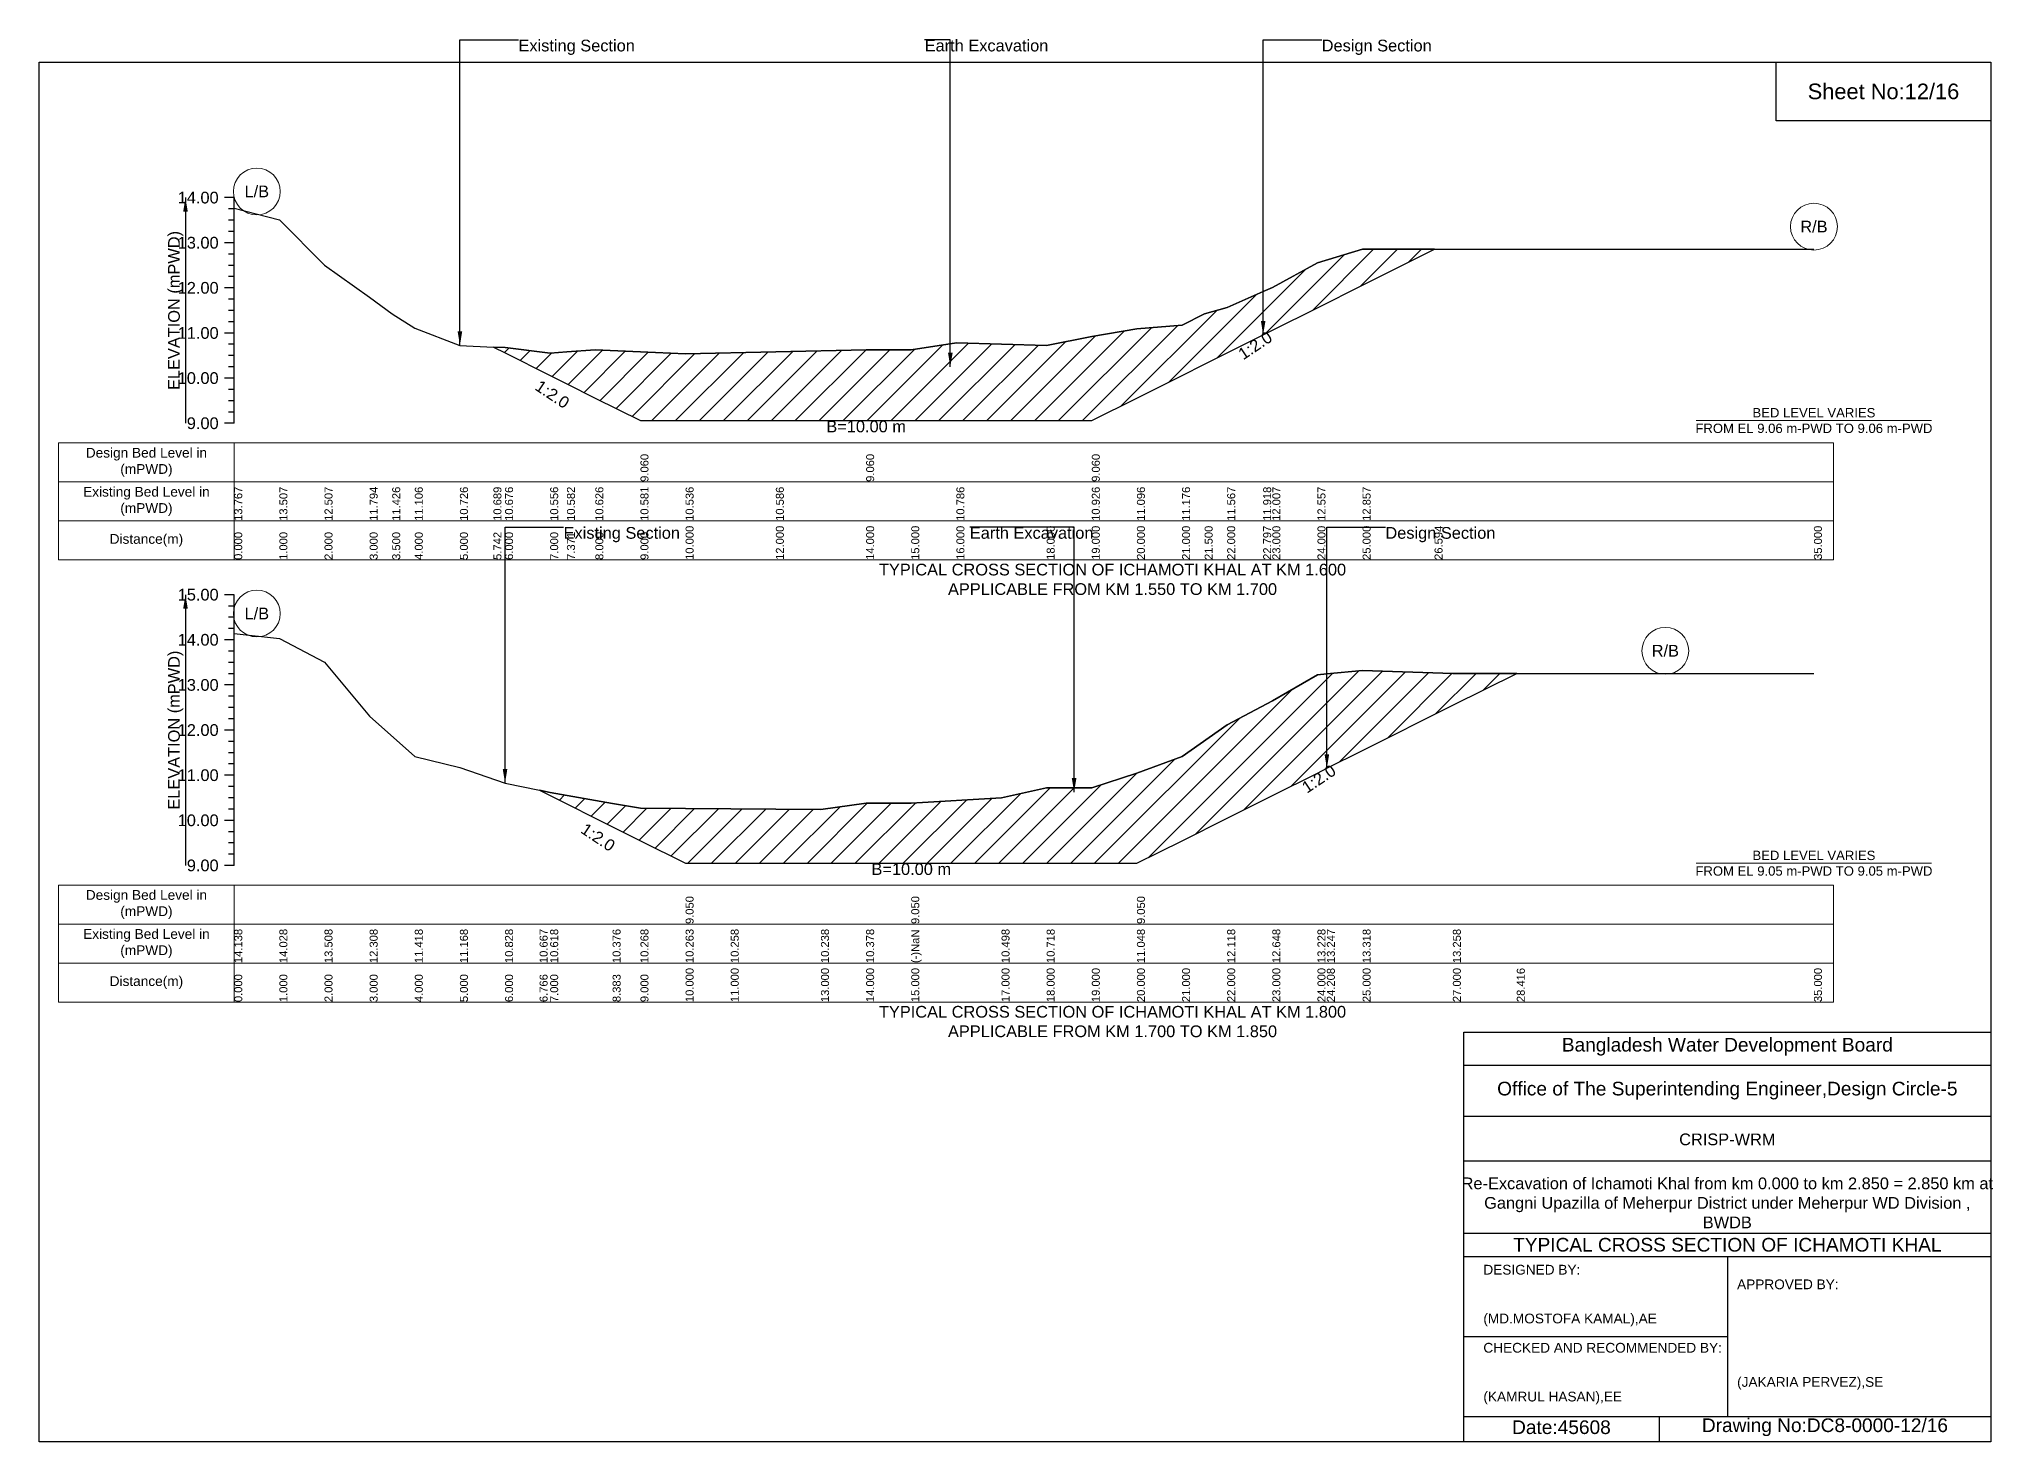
# Model space of a CAD drawing. Header units: inches. Extents: x 91000 to 258009, y -5656 to 391.
# Drawn here: x 210000 to 218009, y -5656 to 95 of the extents above; entities that cross this region are included whole.
import ezdxf

# ---------------------------------------------------------------- set-up
doc = ezdxf.new("R2010")
doc.units = ezdxf.units.IN
doc.header["$LTSCALE"] = 7
doc.header["$MEASUREMENT"] = 0
for name, color, linetype, lineweight in [('Cross section Data Border', 7, 'Continuous', 9), ('Cross Section Labels', 7, 'Continuous', 9), ('Existing_Bed_Level for Xsection', 7, 'Continuous', 25)]:
    doc.layers.add(name, color=color, linetype=linetype, lineweight=lineweight)
doc.styles.get("Standard").update_dxf_attribs({"font": 'arial.ttf'})
doc.dimstyles.get("Standard").update_dxf_attribs({"dimtxt": 0.18, "dimasz": 0.18, "dimexe": 0.18, "dimexo": 0.0625, "dimgap": 0.09, "dimtad": 0, "dimtih": 1, "dimtoh": 1, "dimdec": 4, "dimzin": 0, "dimdsep": 46, "dimtxsty": 'Standard', "dimcen": 0.09, "dimadec": 0, "dimazin": 0, "dimtfac": 1, "dimtdec": 4, "dimtofl": 0, "dimtmove": 0, "dimatfit": 3, "dimfxl": 1, "dimtolj": 1, "dimtzin": 0, "dimarcsym": 0})

msp = doc.modelspace()

# ---------------------------------------------------------------- hatches: boundary and pattern name
at = {"layer": 'Existing_Bed_Level for Xsection'}
h = msp.add_hatch(dxfattribs=at)
h.set_pattern_fill('ANSI31', color=256, scale=555, style=0)
h.paths.add_polyline_path([(211862.3, -1167.7), (211910, -1191.6), (212095, -1284.1), (212163.7, -1318.4), (212280, -1376.6), (212465, -1469.1), (212650, -1469.1), (213020, -1469.1), (213390, -1469.1), (213575, -1469.1), (213760, -1469.1), (214130, -1469.1), (214315, -1469.1), (214500, -1376.6), (214685, -1284.1), (214777.5, -1237.8), (214870, -1191.6), (215017.4, -1117.8), (215055, -1099.1), (215240, -1006.6), (215425, -914.1), (215719.9, -766.6), (215425, -766.6), (215240, -822.1), (215055, -923.9), (215017.4, -940.4), (214870, -1005.3), (214777.5, -1031.3), (214685, -1077.6), (214500, -1092.4), (214315, -1123.8), (214130, -1160.8), (213760, -1149.8), (213575, -1179.3), (213390, -1179.3), (213020, -1186.8), (212650, -1196), (212465, -1187.7), (212280, -1179.3), (212163.7, -1187.5), (212095, -1192.3), (211910, -1170.1)])
h = msp.add_hatch(dxfattribs=at)
h.set_pattern_fill('ANSI31', color=256, scale=555, style=0)
h.paths.add_polyline_path([(212051.6, -2984.6), (212095, -3006.3), (212350.8, -3134.2), (212465, -3191.3), (212650, -3283.8), (212835, -3283.8), (213205, -3283.8), (213390, -3283.8), (213575, -3283.8), (213945, -3283.8), (214130, -3283.8), (214315, -3283.8), (214500, -3283.8), (214685, -3191.3), (214870, -3098.8), (215055, -3006.3), (215240, -2913.8), (215278.5, -2894.5), (215425, -2821.3), (215795, -2636.3), (216057, -2505.3), (215795, -2505.3), (215425, -2494.2), (215278.5, -2507.4), (215240, -2510.8), (215055, -2618.2), (214870, -2716.2), (214685, -2845.7), (214500, -2914.2), (214315, -2975.2), (214130, -2975.2), (213945, -3015.9), (213575, -3038.1), (213390, -3038.1), (213205, -3064), (212835, -3060.3), (212650, -3059.4), (212465, -3058.4), (212350.8, -3038.5), (212095, -2993.7)])

# ---------------------------------------------------------------- linework, layer by layer
for points in [[(210000, 0), (218000, 0), (218000, -5656), (210000, -5656)], [(217120, 0), (218000, 0), (218000, -240), (217120, -240)]]:
    msp.add_lwpolyline(points, close=True)
for points in [[(215840, -5656), (215840, -3976), (218000, -3976)], [(215840, -4112), (218000, -4112)], [(215840, -4320), (218000, -4320)], [(215840, -4504), (218000, -4504)], [(215840, -4800), (218000, -4800)], [(215840, -4896), (218000, -4896)], [(216920, -4896), (216920, -5552)], [(215840, -5224), (216920, -5224)], [(215840, -5552), (218000, -5552)], [(216640, -5552), (216640, -5656)]]:
    msp.add_lwpolyline(points)
at = {"layer": 'Cross section Data Border'}
for points in [[(210080, -1560.2), (217355, -1560.2), (217355, -2040.2), (210080, -2040.2)], [(210080, -3373), (217355, -3373), (217355, -3853), (210080, -3853)]]:
    msp.add_lwpolyline(points, close=True, dxfattribs=at)
for points in [[(210800, -1560.2), (210800, -2040.2)], [(210080, -1720.2), (217355, -1720.2)], [(210080, -1880.2), (217355, -1880.2)], [(210800, -3373), (210800, -3853)], [(210080, -3533), (217355, -3533)], [(210080, -3693), (217355, -3693)]]:
    msp.add_lwpolyline(points, dxfattribs=at)
at = {"layer": 'Cross Section Labels'}
for points in [[(216792.8, -1469.1), (217757.2, -1469.1)], [(216792.8, -3283.8), (217757.2, -3283.8)]]:
    msp.add_lwpolyline(points, dxfattribs=at)
for centre in [(210892.5, -529.8), (217275, -674.1), (210892.5, -2260.2), (216666, -2412.8)]:
    msp.add_circle(centre, 96, dxfattribs=at)
at = {"layer": 'Existing_Bed_Level for Xsection'}
for points in [[(210800, -555.2), (210760, -555.2)], [(210800, -1480.2), (210800, -1295.2), (210800, -1110.2), (210800, -925.2), (210800, -740.2), (210800, -555.2)], [(210800, -601.4), (210776, -601.4)], [(210800, -598.3), (210985, -646.4), (211170, -831.4), (211355, -963.3), (211447.5, -1031.3), (211540, -1090.5), (211725, -1160.8), (211862.3, -1167.7), (211910, -1170.1), (212095, -1192.3), (212163.7, -1187.5), (212280, -1179.3), (212465, -1187.7), (212465, -1187.7), (212650, -1196), (213020, -1186.8), (213390, -1179.3), (213390, -1179.3), (213575, -1179.3), (213760, -1149.8), (214130, -1160.8), (214315, -1123.8), (214315, -1123.8), (214500, -1092.4), (214685, -1077.6), (214777.5, -1031.3), (214870, -1005.3), (215017.4, -940.4), (215055, -923.9), (215240, -822.1), (215425, -766.6), (215719.9, -766.6), (217275, -766.6), (217275, -766.6)], [(210800, -647.7), (210776, -647.7)], [(210800, -693.9), (210776, -693.9)], [(210800, -740.2), (210760, -740.2)], [(210800, -786.4), (210776, -786.4)], [(210800, -832.7), (210776, -832.7)], [(210800, -878.9), (210776, -878.9)], [(210800, -925.2), (210760, -925.2)], [(210800, -971.4), (210776, -971.4)], [(210800, -1017.7), (210776, -1017.7)], [(210800, -1110.2), (210760, -1110.2)], [(210800, -1063.9), (210776, -1063.9)], [(210800, -1156.4), (210776, -1156.4)], [(210800, -1202.7), (210776, -1202.7)], [(210800, -1248.9), (210776, -1248.9)], [(210800, -1295.2), (210760, -1295.2)], [(210800, -1341.4), (210776, -1341.4)], [(210800, -1387.7), (210776, -1387.7)], [(210800, -1433.9), (210776, -1433.9)], [(210800, -1480.2), (210760, -1480.2)], [(210800, -2183), (210760, -2183)], [(210800, -2229.3), (210776, -2229.3)], [(210800, -3293), (210800, -3108), (210800, -2923), (210800, -2738), (210800, -2553), (210800, -2368), (210800, -2183)], [(210800, -2275.5), (210776, -2275.5)], [(210800, -2321.8), (210776, -2321.8)], [(210800, -2368), (210760, -2368)], [(210800, -2342.5), (210985, -2362.8), (211170, -2459.1), (211355, -2681.1), (211540, -2845.7), (211725, -2891.9), (211910, -2954.8), (212051.6, -2984.6), (212095, -2993.7), (212350.8, -3038.5), (212465, -3058.4), (212650, -3059.4), (212650, -3059.4), (212835, -3060.3), (213205, -3064), (213390, -3038.1), (213575, -3038.1), (213575, -3038.1), (213945, -3015.9), (214130, -2975.2), (214315, -2975.2), (214500, -2914.2), (214500, -2914.2), (214685, -2845.7), (214870, -2716.2), (215055, -2618.2), (215240, -2510.8), (215278.5, -2507.4), (215425, -2494.2), (215795, -2505.3), (216057, -2505.3), (217275, -2505.3)], [(210800, -2414.3), (210776, -2414.3)], [(210800, -2460.5), (210776, -2460.5)], [(210800, -2553), (210760, -2553)], [(210800, -2506.8), (210776, -2506.8)], [(210800, -2599.3), (210776, -2599.3)], [(210800, -2645.5), (210776, -2645.5)], [(210800, -2691.8), (210776, -2691.8)], [(210800, -2738), (210760, -2738)], [(210800, -2784.3), (210776, -2784.3)], [(210800, -2830.5), (210776, -2830.5)], [(210800, -2876.8), (210776, -2876.8)], [(210800, -2923), (210760, -2923)], [(210800, -2969.3), (210776, -2969.3)], [(210800, -3015.5), (210776, -3015.5)], [(210800, -3108), (210760, -3108)], [(210800, -3061.8), (210776, -3061.8)], [(210800, -3154.3), (210776, -3154.3)], [(210800, -3200.5), (210776, -3200.5)], [(210800, -3246.8), (210776, -3246.8)], [(210800, -3293), (210760, -3293)]]:
    msp.add_lwpolyline(points, dxfattribs=at)
for points in [[(211862.3, -1167.7), (211862.3, -1167.7), (211910, -1191.6), (212095, -1284.1), (212163.7, -1318.4), (212280, -1376.6), (212465, -1469.1), (212465, -1469.1), (212650, -1469.1), (213020, -1469.1), (213390, -1469.1), (213390, -1469.1), (213575, -1469.1), (213760, -1469.1), (214130, -1469.1), (214315, -1469.1), (214315, -1469.1), (214500, -1376.6), (214685, -1284.1), (214777.5, -1237.8), (214870, -1191.6), (215017.4, -1117.8), (215055, -1099.1), (215240, -1006.6), (215425, -914.1), (215719.9, -766.6), (215719.9, -766.6), (215719.9, -766.6), (215425, -766.6), (215240, -822.1), (215055, -923.9), (215017.4, -940.4), (214870, -1005.3), (214777.5, -1031.3), (214685, -1077.6), (214500, -1092.4), (214315, -1123.8), (214315, -1123.8), (214130, -1160.8), (213760, -1149.8), (213575, -1179.3), (213390, -1179.3), (213390, -1179.3), (213020, -1186.8), (212650, -1196), (212465, -1187.7), (212465, -1187.7), (212280, -1179.3), (212163.7, -1187.5), (212095, -1192.3), (211910, -1170.1), (211862.3, -1167.7)], [(212051.6, -2984.6), (212051.6, -2984.6), (212095, -3006.3), (212350.8, -3134.2), (212465, -3191.3), (212650, -3283.8), (212650, -3283.8), (212835, -3283.8), (213205, -3283.8), (213390, -3283.8), (213575, -3283.8), (213575, -3283.8), (213945, -3283.8), (214130, -3283.8), (214315, -3283.8), (214500, -3283.8), (214500, -3283.8), (214685, -3191.3), (214870, -3098.8), (215055, -3006.3), (215240, -2913.8), (215278.5, -2894.5), (215425, -2821.3), (215795, -2636.3), (216057, -2505.3), (216057, -2505.3), (216057, -2505.3), (215795, -2505.3), (215425, -2494.2), (215278.5, -2507.4), (215240, -2510.8), (215055, -2618.2), (214870, -2716.2), (214685, -2845.7), (214500, -2914.2), (214500, -2914.2), (214315, -2975.2), (214130, -2975.2), (213945, -3015.9), (213575, -3038.1), (213575, -3038.1), (213390, -3038.1), (213205, -3064), (212835, -3060.3), (212650, -3059.4), (212650, -3059.4), (212465, -3058.4), (212350.8, -3038.5), (212095, -2993.7), (212051.6, -2984.6)]]:
    msp.add_lwpolyline(points, close=True, dxfattribs=at)

# ---------------------------------------------------------------- texts
at = {"attachment_point": 5}
for s, insert, char_height in [('Sheet No:12/16', (217560, -120), 64), ('Bangladesh Water Development Board', (216920, -4036), 56), ('Office of The Superintending Engineer,Design Circle-5', (216920, -4216), 56)]:
    msp.add_mtext(s, dxfattribs=dict(at, insert=insert, char_height=char_height))
for s, insert, char_height, width, attachment_point in [('CRISP-WRM', (216920, -4416), 48, 2240, 5), ('Re-Excavation of Ichamoti Khal from km 0.000 to km 2.850 = 2.850 km at^JGangni Upazilla of Meherpur District under Meherpur WD Division ,^JBWDB', (216920, -4676), 48, 2160, 5), ('TYPICAL CROSS SECTION OF ICHAMOTI KHAL', (216920, -4848), 56, 2240, 5), ('DESIGNED BY:^J^J^J(MD.MOSTOFA KAMAL),AE', (215920, -5056), 40, 1120, 4), ('APPROVED BY:^J^J^J^J^J^J(JAKARIA PERVEZ),SE', (216960, -5216), 40, 1120, 4), ('CHECKED AND RECOMMENDED BY:^J^J^J(KAMRUL HASAN),EE', (215920, -5376), 40, 1120, 4), ('Date:45608', (216240, -5596), 56, 1120, 5), ('Drawing No:DC8-0000-12/16', (217320, -5596), 56, 1760, 5)]:
    msp.add_mtext(s, dxfattribs=dict(insert=insert, char_height=char_height, width=width, attachment_point=attachment_point))
at = {"layer": 'Cross section Data Border', "char_height": 40, "width": 640, "attachment_point": 5}
for s, insert in [('Design Bed Level in (mPWD)', (210440, -1640.2)), ('Existing Bed Level in (mPWD)', (210440, -1800.2)), ('Distance(m)', (210440, -1960.2)), ('Design Bed Level in (mPWD)', (210440, -3453)), ('Existing Bed Level in (mPWD)', (210440, -3613)), ('Distance(m)', (210440, -3773))]:
    msp.add_mtext(s, dxfattribs=dict(at, insert=insert))
at = {"layer": 'Cross Section Labels'}
for s, insert, char_height, attachment_point in [('Existing Section', (211965, 92.3), 48, 1), ('Earth Excavation', (213630, 92.3), 48, 1), ('Design Section', (215257.4, 92.3), 48, 1), ('L/B', (210892.5, -529.8), 48, 5), ('R/B', (217275, -674.1), 48, 5), ('BED LEVEL VARIES ^JFROM EL 9.06 m-PWD TO 9.06 m-PWD', (217275, -1469.1), 38.4, 5), ('B=10.00 m', (213390, -1469.1), 48, 2), ('Existing Section', (212150, -1905.5), 48, 1), ('Earth Excavation', (213815, -1905.5), 48, 1), ('Design Section', (215518.5, -1905.5), 48, 1), ('TYPICAL CROSS SECTION OF ICHAMOTI KHAL AT KM 1.600^JAPPLICABLE FROM KM 1.550 TO KM 1.700', (214400, -2120.2), 48, 5), ('L/B', (210892.5, -2260.2), 48, 5), ('R/B', (216666, -2412.8), 48, 5), ('B=10.00 m', (213575, -3283.8), 48, 2), ('BED LEVEL VARIES ^JFROM EL 9.05 m-PWD TO 9.05 m-PWD', (217275, -3283.8), 38.4, 5), ('TYPICAL CROSS SECTION OF ICHAMOTI KHAL AT KM 1.800^JAPPLICABLE FROM KM 1.700 TO KM 1.850', (214400, -3933), 48, 5)]:
    msp.add_mtext(s, dxfattribs=dict(at, insert=insert, char_height=char_height, attachment_point=attachment_point))
at = {"layer": 'Cross Section Labels', "char_height": 48, "attachment_point": 2}
for insert, rotation in [((214971.2, -1141), 33.69007), ((212117.4, -1341.5), 326.30993), ((215232.2, -2917.7), 33.69007), ((212304.6, -3157.3), 326.30993)]:
    msp.add_mtext('1:2.0', dxfattribs=dict(at, insert=insert, rotation=rotation))
at = {"layer": 'Existing_Bed_Level for Xsection', "char_height": 48, "attachment_point": 6}
for s, insert in [('14.00', (210736, -555.2)), ('13.00', (210736, -740.2)), ('12.00', (210736, -925.2)), ('11.00', (210736, -1110.2)), ('10.00', (210736, -1295.2)), ('9.00', (210736, -1480.2)), ('15.00', (210736, -2183)), ('14.00', (210736, -2368)), ('13.00', (210736, -2553)), ('12.00', (210736, -2738)), ('11.00', (210736, -2923)), ('10.00', (210736, -3108)), ('9.00', (210736, -3293))]:
    msp.add_mtext(s, dxfattribs=dict(at, insert=insert))
at = {"layer": 'Existing_Bed_Level for Xsection', "rotation": 90}
for s, insert, char_height, attachment_point in [('ELEVATION (mPWD)', (210560, -1017.7), 48, 5), ('9.060', (212465, -1720.2), 32.8, 1), ('9.060', (213390, -1720.2), 32.8, 1), ('9.060', (214315, -1720.2), 32.8, 1), ('13.767', (210800, -1880.2), 32.8, 1), ('13.507', (210985, -1880.2), 32.8, 1), ('12.507', (211170, -1880.2), 32.8, 1), ('11.794', (211355, -1880.2), 32.8, 1), ('11.426', (211447.5, -1880.2), 32.8, 1), ('11.106', (211540, -1880.2), 32.8, 1), ('10.726', (211725, -1880.2), 32.8, 1), ('10.689', (211862.3, -1880.2), 32.8, 1), ('10.676', (211910, -1880.2), 32.8, 1), ('10.556', (212095, -1880.2), 32.8, 1), ('10.582', (212163.7, -1880.2), 32.8, 1), ('10.626', (212280, -1880.2), 32.8, 1), ('10.581', (212465, -1880.2), 32.8, 1), ('10.536', (212650, -1880.2), 32.8, 1), ('10.586', (213020, -1880.2), 32.8, 1), ('10.786', (213760, -1880.2), 32.8, 1), ('10.926', (214315, -1880.2), 32.8, 1), ('11.096', (214500, -1880.2), 32.8, 1), ('11.176', (214685, -1880.2), 32.8, 1), ('11.567', (214870, -1880.2), 32.8, 1), ('11.918', (215017.4, -1880.2), 32.8, 1), ('12.007', (215055, -1880.2), 32.8, 1), ('12.557', (215240, -1880.2), 32.8, 1), ('12.857', (215425, -1880.2), 32.8, 1), ('10.000', (212650, -2040.2), 32.8, 1), ('12.000', (213020, -2040.2), 32.8, 1), ('14.000', (213390, -2040.2), 32.8, 1), ('15.000', (213575, -2040.2), 32.8, 1), ('16.000', (213760, -2040.2), 32.8, 1), ('18.000', (214130, -2040.2), 32.8, 1), ('19.000', (214315, -2040.2), 32.8, 1), ('20.000', (214500, -2040.2), 32.8, 1), ('21.000', (214685, -2040.2), 32.8, 1), ('21.500', (214777.5, -2040.2), 32.8, 1), ('22.000', (214870, -2040.2), 32.8, 1), ('22.797', (215017.4, -2040.2), 32.8, 1), ('23.000', (215055, -2040.2), 32.8, 1), ('24.000', (215240, -2040.2), 32.8, 1), ('25.000', (215425, -2040.2), 32.8, 1), ('26.594', (215719.9, -2040.2), 32.8, 1), ('35.000', (217275, -2040.2), 32.8, 1), ('0.000', (210800, -2040.2), 32.8, 1), ('1.000', (210985, -2040.2), 32.8, 1), ('2.000', (211170, -2040.2), 32.8, 1), ('3.000', (211355, -2040.2), 32.8, 1), ('3.500', (211447.5, -2040.2), 32.8, 1), ('4.000', (211540, -2040.2), 32.8, 1), ('5.000', (211725, -2040.2), 32.8, 1), ('5.742', (211862.3, -2040.2), 32.8, 1), ('6.000', (211910, -2040.2), 32.8, 1), ('7.000', (212095, -2040.2), 32.8, 1), ('7.371', (212163.7, -2040.2), 32.8, 1), ('8.000', (212280, -2040.2), 32.8, 1), ('9.000', (212465, -2040.2), 32.8, 1), ('ELEVATION (mPWD)', (210560, -2738), 48, 5), ('9.050', (212650, -3533), 32.8, 1), ('9.050', (213575, -3533), 32.8, 1), ('9.050', (214500, -3533), 32.8, 1), ('14.138', (210800, -3693), 32.8, 1), ('14.028', (210985, -3693), 32.8, 1), ('13.508', (211170, -3693), 32.8, 1), ('12.308', (211355, -3693), 32.8, 1), ('11.418', (211540, -3693), 32.8, 1), ('11.168', (211725, -3693), 32.8, 1), ('10.828', (211910, -3693), 32.8, 1), ('10.667', (212051.6, -3693), 32.8, 1), ('10.618', (212095, -3693), 32.8, 1), ('10.376', (212350.8, -3693), 32.8, 1), ('10.268', (212465, -3693), 32.8, 1), ('10.263', (212650, -3693), 32.8, 1), ('10.258', (212835, -3693), 32.8, 1), ('10.238', (213205, -3693), 32.8, 1), ('10.378', (213390, -3693), 32.8, 1), ('(-)NaN', (213575, -3693), 32.8, 1), ('10.498', (213945, -3693), 32.8, 1), ('10.718', (214130, -3693), 32.8, 1), ('11.048', (214500, -3693), 32.8, 1), ('12.118', (214870, -3693), 32.8, 1), ('12.648', (215055, -3693), 32.8, 1), ('13.228', (215240, -3693), 32.8, 1), ('13.247', (215278.5, -3693), 32.8, 1), ('13.318', (215425, -3693), 32.8, 1), ('13.258', (215795, -3693), 32.8, 1), ('0.000', (210800, -3853), 32.8, 1), ('1.000', (210985, -3853), 32.8, 1), ('2.000', (211170, -3853), 32.8, 1), ('3.000', (211355, -3853), 32.8, 1), ('4.000', (211540, -3853), 32.8, 1), ('5.000', (211725, -3853), 32.8, 1), ('6.000', (211910, -3853), 32.8, 1), ('6.766', (212051.6, -3853), 32.8, 1), ('7.000', (212095, -3853), 32.8, 1), ('8.383', (212350.8, -3853), 32.8, 1), ('9.000', (212465, -3853), 32.8, 1), ('10.000', (212650, -3853), 32.8, 1), ('11.000', (212835, -3853), 32.8, 1), ('13.000', (213205, -3853), 32.8, 1), ('14.000', (213390, -3853), 32.8, 1), ('15.000', (213575, -3853), 32.8, 1), ('17.000', (213945, -3853), 32.8, 1), ('18.000', (214130, -3853), 32.8, 1), ('19.000', (214315, -3853), 32.8, 1), ('20.000', (214500, -3853), 32.8, 1), ('21.000', (214685, -3853), 32.8, 1), ('22.000', (214870, -3853), 32.8, 1), ('23.000', (215055, -3853), 32.8, 1), ('24.000', (215240, -3853), 32.8, 1), ('24.208', (215278.5, -3853), 32.8, 1), ('25.000', (215425, -3853), 32.8, 1), ('27.000', (215795, -3853), 32.8, 1), ('28.416', (216057, -3853), 32.8, 1), ('35.000', (217275, -3853), 32.8, 1)]:
    msp.add_mtext(s, dxfattribs=dict(at, insert=insert, char_height=char_height, attachment_point=attachment_point))

# ---------------------------------------------------------------- leaders
at = {"layer": 'Cross Section Labels', "annotation_type": 0, "has_hookline": 1}
for points, hookline_direction, text_width in [([(211725, -1160.8), (211725, 92.3), (211964.9, 92.3)], 0, 467.2), ([(213735.1, -1248.9), (213735.1, 92.3), (213629.9, 92.3)], 0, 497), ([(215017.4, -1117.8), (215017.4, 92.3), (215257.4, 92.3)], 0, 441.2), ([(211910, -2954.8), (211910, -1905.5), (212149.9, -1905.5)], 0, 467.2), ([(214242.5, -2992.4), (214242.5, -1905.5), (213815.1, -1905.5)], 1, 497), ([(215278.5, -2894.5), (215278.5, -1905.5), (215518.4, -1905.5)], 0, 441.2)]:
    msp.add_leader(points, dimstyle='Standard', override={"dimasz": 57.6}, dxfattribs=dict(at, hookline_direction=hookline_direction, text_width=text_width))
at = {"layer": 'Existing_Bed_Level for Xsection'}
for points in [[(210600, -555.2), (210600, -1480.2)], [(210600, -2183), (210600, -3293)]]:
    msp.add_leader(points, dimstyle='Standard', override={"dimasz": 57.6}, dxfattribs=at)

doc.saveas('drawing.dxf')
